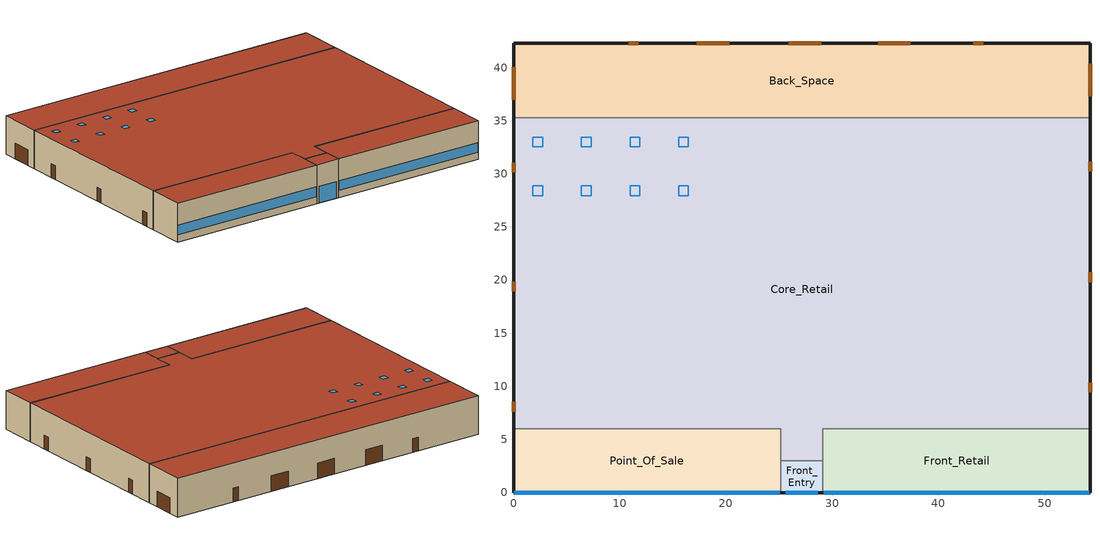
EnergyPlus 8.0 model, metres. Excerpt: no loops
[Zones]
Back_Space
 floor ground (ext_slab_6in_with_carpet): 54.27,35.27 0,35.27 0,42.27 54.27,42.27 z0
 wall outside (nonres_ext_wall): 54.27,35.27 54.27,42.27 0,42.27 0,35.27 z0:6.1
 wall to Core_Retail (int_wall): 0,35.27 54.27,35.27 z0:6.1
 door (Swinging Door_con): 44.21,42.27 43.3,42.27 / 11.75,42.27 10.83,42.27 z0:2.13
 door (Overhead Door_con): 54.27,37.32 54.27,40.36 / 37.36,42.27 34.31,42.27 / 28.98,42.27 25.93,42.27 / 20.31,42.27 17.26,42.27 / 0,40.01 0,36.96 z0:2.44
 roof outside (nonres_roof): 0,35.27 54.27,35.27 54.27,42.27 0,42.27 z6.1
Core_Retail
 floor ground (ext_slab_6in_with_carpet): 25.14,3 25.14,6 0,6 0,35.27 54.27,35.27 54.27,6 29.14,6 29.14,3 z0
 wall outside (nonres_ext_wall): 0,35.27 0,6 / 54.27,6 54.27,35.27 z0:6.1
 wall to Front_Retail (int_wall): 29.14,3 29.14,6 54.27,6 z0:6.1
 wall to Point_Of_Sale (int_wall): 0,6 25.14,6 25.14,3 z0:6.1
 wall to Front_Entry (int_wall): 25.14,3 29.14,3 z0:6.1
 door (Swinging Door_con): 0,8.54 0,7.62 / 0,19.84 0,18.93 / 0,31.06 0,30.15 / 54.27,9.44 54.27,10.35 / 54.27,19.81 54.27,20.72 / 54.27,30.23 54.27,31.15 z0:2.13
 roof outside (nonres_roof): 25.14,6 25.14,3 29.14,3 29.14,6 54.27,6 54.27,35.27 0,35.27 0,6 z6.1
 skylight (Window_U_1.17_SHGC_0.49): 16.46,28.87 15.54,28.87 15.54,27.95 16.46,27.95 z6.1; 2.74,28.87 1.83,28.87 1.83,27.95 2.74,27.95 z6.1; 7.32,28.87 6.4,28.87 6.4,27.95 7.32,27.95 z6.1; 11.89,28.87 10.97,28.87 10.97,27.95 11.89,27.95 z6.1; 11.89,33.44 10.97,33.44 10.97,32.53 11.89,32.53 z6.1; 2.74,33.44 1.83,33.44 1.83,32.53 2.74,32.53 z6.1; 16.46,33.44 15.54,33.44 15.54,32.53 16.46,32.53 z6.1; 7.32,33.44 6.4,33.44 6.4,32.53 7.32,32.53 z6.1
Point_Of_Sale
 floor ground (ext_slab_6in_with_carpet): 0,0 0,6 25.14,6 25.14,0 z0
 wall outside (nonres_ext_wall): 0,6 0,0 25.14,0 z0:6.1
 wall to Front_Entry (int_wall): 25.14,0 25.14,3 z0:6.1
 window (Window_U_0.57_SHGC_0.49): 0.05,0 25.09,0 z1.14:2.66
 roof outside (nonres_roof): 0,6 0,0 25.14,0 25.14,6 z6.1
Front_Retail
 floor ground (ext_slab_6in_with_carpet): 54.27,0 29.14,0 29.14,6 54.27,6 z0
 wall outside (nonres_ext_wall): 29.14,0 54.27,0 54.27,6 z0:6.1
 wall to Front_Entry (int_wall): 29.14,3 29.14,0 z0:6.1
 window (Window_U_0.57_SHGC_0.49): 29.19,0 54.22,0 z1.14:2.66
 roof outside (nonres_roof): 29.14,0 54.27,0 54.27,6 29.14,6 z6.1
Front_Entry
 floor ground (ext_slab_6in_with_carpet): 25.14,0 25.14,3 29.14,3 29.14,0 z0
 wall outside (nonres_ext_wall): 25.14,0 29.14,0 z0:6.1
 window (Window_U_0.57_SHGC_0.49): 25.64,0 28.64,0 z0.05:2.66
 roof outside (nonres_roof): 25.14,3 25.14,0 29.14,0 29.14,3 z6.1
[Building]
Stand-alone Retail: North Axis {deg}=0; Terrain=City; Loads Convergence Tolerance Value=0.04; Temperature Convergence Tolerance Value {deltaC}=0.2; Solar Distribution=FullInteriorAndExterior; Maximum Number of Warmup Days=25; Minimum Number of Warmup Days=6
[Site:Location]
Site:Location=Rochester International Arpt_MN_USA Design_Conditions; Latitude {N+ S-}=43.9; Longitude {W- E+}=-92.5; Time Zone Relative to GMT {GMT+/-}=-6; Elevation {m}=398
[SizingPeriod:DesignDay] Day of Month=21; Dry-Bulb Temperature Range Modifier Type=DefaultMultipliers; Humidity Condition Type=Wetbulb; Barometric Pressure {Pa}=96634; Rain {Yes/No}=No; Snow on ground {Yes/No}=No; Daylight Savings Time Indicator=No
Name | Month | Day Type | Maximum Dry-Bulb Temperature {C} | Daily Dry-Bulb Temperature Range {C} | Wetbulb at Maximum Dry-Bulb {C} | Wind Speed {m/s} design conditions vs. traditional 6.71 m/s (15 mph) | Wind Direction {Degrees; N=0, S=180} | Solar Model Indicator | Clearness {0.0 to 1.1} | Wind Speed {m/s} design conditions vs. traditional 3.35 m/s (7mph) | ASHRAE Clear Sky Optical Depth for Beam Irradiance (taub) | ASHRAE Clear Sky Optical Depth for Diffuse Irradiance (taud)
Rochester International Arpt Ann Htg 99.6% Condns DB | 1 | WinterDesignDay | -26.2 | 0 | -26.2 | 5.7 | 310 | ASHRAEClearSky | 0
Rochester International Arpt Ann Clg .4% Condns DB=>MWB | 7 | SummerDesignDay | 31.2 | 10.6 | 23.1 |  | 200 | ASHRAETau |  | 6.7 | 0.404 | 2.226
[Site:GroundTemperature:BuildingSurface]
20.25, 20.21, 20.32, 20.46, 20.59, 22.89, 23.28, 23.35, 23.34, 20.99, 20.61, 20.38
[Site:WaterMainsTemperature]
Calculation Method=CORRELATION; Annual Average Outdoor Air Temperature {C}=6.375; Maximum Difference In Monthly Average Outdoor Air Temperatures {deltaC}=33.5
[Material:NoMass]
Opaque Door panel_con: MediumRough, 0.352237, 0.9, 0.7, 0.7
Overhead Door_con Panel: MediumRough, 0.352, 0.9, 0.7, 0.7
CP02 CARPET PAD: VeryRough, 0.21648, 0.9, 0.7, 0.8
Nonres_Roof_Insulation: MediumSmooth, 2.59864, 0.9, 0.7, 0.7
Nonres_Exterior_Wall_Insulation: MediumSmooth, 1.37633, 0.9, 0.7, 0.7
[Construction]
Swinging Door_con: Opaque Door panel_con
Overhead Door_con: Overhead Door_con Panel
InteriorFurnishings: Std Wood 6inch
int_wall: G01 13mm gypsum board, G01 13mm gypsum board
ext_slab_6in_with_carpet: 150mm Normalweight concrete floor, CP02 CARPET PAD
nonres_roof: F13 Built-up roofing, Nonres_Roof_Insulation, F08 Metal surface
nonres_ext_wall: 200mm Normalweight concrete wall, Nonres_Exterior_Wall_Insulation, G01 13mm gypsum board
Window_U_0.57_SHGC_0.49: BLUE 6MM, AIR 6MM, CLEAR 6MM
Window_U_1.17_SHGC_0.49: REF D CLEAR 6MM
[Material]
Name | Roughness | Thickness {m} | Conductivity {W/m-K} | Density {kg/m3} | Specific Heat {J/kg-K} | Thermal Absorptance | Solar Absorptance | Visible Absorptance | Absorptance:Thermal | Absorptance:Solar | Absorptance:Visible
Std Wood 6inch | MediumSmooth | 0.15 | 0.12 | 540 | 1210 | 0.9 | 0.7 | 0.7
F08 Metal surface | Smooth | 0.0008 | 45.28 | 7824 | 500
F13 Built-up roofing | Rough | 0.0095 | 0.16 | 1120 | 1460 |  |  |  | 0.9 | 0.77
G01 13mm gypsum board | Smooth | 0.0127 | 0.16 | 800 | 1090 |  |  |  | 0.9 | 0.7 | 0.5
200mm Normalweight concrete wall | MediumRough | 0.2032 | 2.31 | 2322 | 832
150mm Normalweight concrete floor | MediumRough | 0.1524 | 2.31 | 2322 | 832
[WindowMaterial:Glazing] Optical Data Type=SpectralAverage; Thickness {m}=0.006; Infrared Transmittance at Normal Incidence=0; Front Side Infrared Hemispherical Emissivity=0.84; Conductivity {W/m-K}=0.9
Name | Solar Transmittance at Normal Incidence | Front Side Solar Reflectance at Normal Incidence | Back Side Solar Reflectance at Normal Incidence | Visible Transmittance at Normal Incidence | Front Side Visible Reflectance at Normal Incidence | Back Side Visible Reflectance at Normal Incidence | Back Side Infrared Hemispherical Emissivity
CLEAR 6MM | 0.775 | 0.071 | 0.071 | 0.881 | 0.08 | 0.08 | 0.84
REF D CLEAR 6MM | 0.429 | 0.308 | 0.379 | 0.334 | 0.453 | 0.505 | 0.82
BLUE 6MM | 0.48 | 0.05 | 0.05 | 0.57 | 0.06 | 0.06 | 0.84
[WindowMaterial:Gas]
AIR 6MM: Gas Type=Air; Thickness {m}=0.0063
[Zone] Type=1; Multiplier=1; Ceiling Height {m}=-9999; Floor Area {m2}=autocalculate; Part of Total Floor Area=Yes
Name | Volume {m3}
Back_Space | 2317.33
Core_Retail | 9762.95
Point_Of_Sale; Front_Retail | 919.941
Front_Entry | 73.2
[InternalMass] Construction=InteriorFurnishings
Name | Zone | Surface Area {m2}
Back_Space_InternalMass_1 | Back_Space | 759.78
Core_Retail_InternalMass_1 | Core_Retail | 3200.97
Point_Of_Sale_InternalMass_1 | Point_Of_Sale | 301.62
Front_Retail_InternalMass_1 | Front_Retail | 301.62
Front_Entry_InternalMass_1 | Front_Entry | 24
[People] Number of People Schedule=BLDG_OCC_SCH; Number of People Calculation Method=Area/Person; Zone Floor Area per Person {m2/person}=6.193; Fraction Radiant=0.3; Sensible Heat Fraction=AUTOCALCULATE; Activity Level Schedule=ACTIVITY_SCH; Enable ASHRAE 55 Comfort Warnings=No; Mean Radiant Temperature Calculation Type=ZoneAveraged; Work Efficiency Schedule=WORK_EFF_SCH; Clothing Insulation Schedule=CLOTHING_SCH; Air Velocity Schedule=AIR_VELO_SCH; Thermal Comfort Model 1 Type=FANGER
Name | Zone or ZoneList
Back_Space | Back_Space
Core_Retail | Core_Retail
Point_Of_Sale | Point_Of_Sale
Front_Retail | Front_Retail
Front_Entry | Front_Entry
[Lights] Design Level Calculation Method=Watts/Area; Return Air Fraction=0; Fraction Radiant=0.7; Fraction Visible=0.2; Fraction Replaceable=1; Return Air Fraction Calculated from Plenum Temperature=No
Name | Zone or ZoneList | Schedule | Watts per Zone Floor Area {W/m2}2},
Back_Space_Lights | Back_Space | BLDG_LIGHT_BACK_SCH | 9.03092
Core_Retail_Lights | Core_Retail | BLDG_LIGHT_SCH | 18.2986
Point_Of_Sale_Lights | Point_Of_Sale | BLDG_LIGHT_SCH | 18.2986
Front_Retail_Lights | Front_Retail | BLDG_LIGHT_FRONT_SCH | 18.2986
Front_Entry_Lights | Front_Entry | BLDG_LIGHT_ENTRY_SCH | 13.9931
[ElectricEquipment] Schedule=BLDG_EQUIP_SCH; Design Level Calculation Method=EquipmentLevel; Fraction Latent=0; Fraction Radiant=0.5; Fraction Lost=0
Name | Zone or ZoneList | Design Level {W}
Back_Space_MiscPlug_Equip | Back_Space | 3065.71
Core_Retail_MiscPlug_Equip | Core_Retail | 5169.56
Point_Of_Sale_MiscPlug_Equip | Point_Of_Sale | 3245.43
Front_Retail_MiscPlug_Equip | Front_Retail | 487.1163
[ZoneInfiltration:DesignFlowRate] Temperature Term Coefficient=0; Velocity Squared Term Coefficient=0
Name | Zone or ZoneList | Schedule | Design Flow Rate Calculation Method | Flow per Exterior Surface Area {m3/s-m2} | Constant Term Coefficient | Velocity Term Coefficient | Design Flow Rate {m3/s}
Back_Space_Infiltration | Back_Space | INFIL_SCH_PNNL | Flow/ExteriorArea | 0.000535619 | 0 | 0.224
Core_Retail_Infiltration | Core_Retail | INFIL_SCH_PNNL | Flow/ExteriorArea | 0.000186391 | 0 | 0.224
Point_Of_Sale_Infiltration | Point_Of_Sale | INFIL_SCH_PNNL | Flow/ExteriorArea | 0.000570439 | 0 | 0.224
Front_Retail_Infiltration | Front_Retail | INFIL_SCH_PNNL | Flow/ExteriorArea | 0.000570439 | 0 | 0.224
Front_Entry_Infiltration | Front_Entry | INFIL_SCH_PNNL | Flow/ExteriorArea | 0.000686166 | 0 | 0.224
Front_Entry_Door_Infiltration | Front_Entry | INFIL_Door_Opening_SCH | Flow/Zone |  | 1 | 0 | 1.41867
[Exterior:Lights]
Exterior_Lights: Schedule=Exterior_Lgt_ALWAYS_ON; Design Level {W}=7321.522; Control Option=AstronomicalClock
[Sizing:Zone]
Front_Entry: Zone Cooling Design Supply Air Temperature Input Method=SupplyAirTemperature; Zone Cooling Design Supply Air Temperature {C}=12.8; Zone Heating Design Supply Air Temperature Input Method=SupplyAirTemperature; Zone Heating Design Supply Air Temperature {C}=40; Zone Cooling Design Supply Air Humidity Ratio {kg-H2O/kg-air}=0.0085; Zone Heating Design Supply Air Humidity Ratio {kg-H2O/kg-air}=0.008; Design Specification Outdoor Air Object=SZ DSOA Front_Entry; Zone Heating Sizing Factor=0; Zone Cooling Sizing Factor=0; Cooling Design Air Flow Method=DesignDay; Cooling Design Air Flow Rate {m3/s}=0; Cooling Minimum Air Flow {m3/s}=0; Cooling Minimum Air Flow Fraction=0; Heating Design Air Flow Method=DesignDay; Heating Design Air Flow Rate {m3/s}=0
[DesignSpecification:OutdoorAir]
SZ DSOA Front_Entry: Outdoor Air Method=Flow/Area; Outdoor Air Flow per Zone Floor Area {m3/s-m2}=0.00152391
[ZoneControl:Thermostat]
Front_Entry Thermostat: Zone or ZoneList=Front_Entry; Control Type Schedule=Dual Zone Control Type Sched; Control 1=Front_Entry DualSPSched
[ThermostatSetpoint:DualSetpoint]
Front_Entry DualSPSched: Heating Setpoint Temperature Schedule=HTGSETP_SCH_NO_OPTIMUM; Cooling Setpoint Temperature Schedule=FRONT_ENTRY_COOLING
[ZoneHVAC:UnitHeater]
Front_Entry Unit Heater: Availability Schedule=ALWAYS_ON; Supply Air Fan=Front_Entry Unit HeaterFan; Maximum Supply Air Flow Rate {m3/s}=AUTOSIZE; Fan Control Type=OnOff; Heating Coil=Front_Entry Unit Heater Coil; Maximum Hot Water or Steam Flow Rate {m3/s}=AUTOSIZE; Minimum Hot Water or Steam Flow Rate {m3/s}=0; Heating Convergence Tolerance=0.001
[Zone equipment]
Front_Entry: Front_Entry Unit Heater
[Fan:ConstantVolume]
Front_Entry Unit HeaterFan: Availability Schedule=FrontEntry_FanSched; Fan Efficiency=0.5915; Pressure Rise {Pa}=1110.54; Maximum Flow Rate {m3/s}=AUTOSIZE; Motor Efficiency=0.91; Motor In Airstream Fraction=1
[Coil:Heating:Gas]
Front_Entry Unit Heater coil: Availability Schedule=FrontEntry_CoilSched; Gas Burner Efficiency=0.7925; Nominal Capacity {W}=autosize; Parasitic Electric Load {W}=0; Parasitic Gas Load {W}=0
[AvailabilityManager:NightCycle] Applicability Schedule=Always_On; Fan Schedule=HVACOperationSchd; Control Type=CycleOnAny; Thermostat Tolerance {deltaC}=1; Cycling Run Time {s}=1800
PSZ-AC:1 Availability Manager; PSZ-AC:2 Availability Manager; PSZ-AC:3 Availability Manager; PSZ-AC:4 Availability Manager
[EnergyManagementSystem:Sensor]
Name | Output:Variable or Output:Meter | Output:Variable or Output:Meter Index Key | Output:Variable or Output:Meter Index Key Name,
OAT_F | Site Outdoor Air Drybulb Temperature
OAwb_F | Site Outdoor Air Wetbulb Temperature | *
PSZ1_OASch | Schedule Value | MinOA_Sched
PSZ1_DAT_Rqd | System Node Setpoint Temperature | PSZ-AC:1 Supply Equipment Outlet Node
PSZ2_OASch; PSZ3_OASch; PSZ4_OASch | Schedule Value |  | MinOA_Sched
PSZ2_DAT_Rqd | System Node Setpoint Temperature | PSZ-AC:2 Supply Equipment Outlet Node
PSZ3_DAT_Rqd | System Node Setpoint Temperature | PSZ-AC:3 Supply Equipment Outlet Node
PSZ4_DAT_Rqd | System Node Setpoint Temperature | PSZ-AC:4 Supply Equipment Outlet Node
CLGSETP_SCH_YES_OPTIMUM_ORIGINAL_SENSOR | Schedule Value | CLGSETP_SCH_Yes_Optimum_Original
HTGSETP_SCH_YES_OPTIMUM_ORIGINAL_SENSOR | Schedule Value | HTGSETP_SCH_Yes_Optimum_Original
[EnergyManagementSystem:Actuator] Actuated Component Control Type=Schedule Value
Name | Actuated Component Unique | Actuated Component Type
PSZ1_Timestep_Econ_Eff | PSZ1_Timestep_Econ_Eff_SCH | Schedule:Constant
PSZ2_Timestep_Econ_Eff | PSZ2_Timestep_Econ_Eff_SCH | Schedule:Constant
PSZ3_Timestep_Econ_Eff | PSZ3_Timestep_Econ_Eff_SCH | Schedule:Constant
PSZ4_Timestep_Econ_Eff | PSZ4_Timestep_Econ_Eff_SCH | Schedule:Constant
CLGSETP_SCH_PSZ_AC_2_Actuator | CLGSETP_SCH_PSZ_AC_2 | Schedule:Compact
HTGSETP_SCH_PSZ_AC_2_Actuator | HTGSETP_SCH_PSZ_AC_2 | Schedule:Compact
[EnergyManagementSystem:GlobalVariable]
PSZ1_FanPwrExponent; PSZ1_Stage1Speed; PSZ1_Stage2Speed; PSZ1_HeatSpeed; PSZ1_VenSpeed; PSZ1_Number_of_Stages
PSZ2_FanPwrExponent; PSZ2_Stage1Speed; PSZ2_Stage2Speed; PSZ2_HeatSpeed; PSZ2_VenSpeed; PSZ2_Number_of_Stages
PSZ3_FanPwrExponent; PSZ3_Stage1Speed; PSZ3_Stage2Speed; PSZ3_HeatSpeed; PSZ3_VenSpeed; PSZ3_Number_of_Stages
PSZ4_FanPwrExponent; PSZ4_Stage1Speed; PSZ4_Stage2Speed; PSZ4_HeatSpeed; PSZ4_VenSpeed; PSZ4_Number_of_Stages
[EnergyManagementSystem:Program]
PSZ1_Economizer_CTRL_Prog: SET PSZ1_Timestep_Econ_Eff = 0.7; SET PSZ1_MaxE = 0.7; SET PSZ1_DAT_Rqd = (PSZ1_DAT_Rqd*1.8) +32; SET OAT_F = (OAT_F*1.8) +32; SET OAwb_F = (OAwb_F*1.8) +32; IF PSZ1_OAFlowMass > (PSZ1_OADesignMass * PSZ1_OASch); SET PSZ1_Econo_Active = 1; ELSE; SET PSZ1_Econo_Active = 0; ENDIF; SET PSZ1_dT_Needed = 75 - PSZ1_DAT_Rqd; SET PSZ1_Cool_Des_dT = ((98*0.15) + (75*(1-0.15))) - 55; SET PSZ1_Cool_Load = PSZ1_dT_Needed/ PSZ1_Cool_Des_dT; IF PSZ1_Cool_Load > 1; SET PSZ1_Cool_Load = 1; ELSEIF PSZ1_Cool_Load < 0; SET PSZ1_Cool_Load = 0; ENDIF; IF PSZ1_Econo_Active == 1; SET PSZ1_Stage = PSZ1_Number_of_Stages; IF PSZ1_Stage == 2; IF PSZ1_Cool_Load < 0.6; SET PSZ1_Timestep_Econ_Eff = PSZ1_MaxE; ELSE; SET PSZ1_ECO_Eff = 0-2.18919863612305; SET PSZ1_ECO_Eff = PSZ1_ECO_Eff + (0-0.674461284910428 * PSZ1_Cool_Load); SET PSZ1_ECO_Eff = PSZ1_ECO_Eff + (0.000459106275872404 * (OAT_F^2)); SET PSZ1_ECO_Eff = PSZ1_ECO_Eff + (0-0.00000484778537945252 * (OAT_F^3)); SET PSZ1_ECO_Eff = PSZ1_ECO_Eff + (0.182915713033586 * OAwb_F); SET PSZ1_ECO_Eff = PSZ1_ECO_Eff + (0-0.00382838660261133 * (OAwb_F^2)); SET PSZ1_ECO_Eff = PSZ1_ECO_Eff + (0.0000255567460240583 * (OAwb_F^3)); SET PSZ1_Timestep_Econ_Eff = PSZ1_ECO_Eff; ENDIF; ELSE; SET PSZ1_ECO_Eff = 2.36337942464462; SET PSZ1_ECO_Eff = PSZ1_ECO_Eff + (0-0.409939515512619 * PSZ1_Cool_Load); SET PSZ1_ECO_Eff = PSZ1_ECO_Eff + (0-0.0565205596792225 * OAwb_F); SET PSZ1_ECO_Eff = PSZ1_ECO_Eff + (0-0.0000632612294169389 * (OAT_F^2)); SET PSZ1_Timestep_Econ_Eff = PSZ1_ECO_Eff + (0.000571724868775081 * (OAwb_F^2)); ENDIF; IF PSZ1_Timestep_Econ_Eff > PSZ1_MaxE; SET PSZ1_Timestep_Econ_Eff = PSZ1_MaxE; ELSEIF PSZ1_Timestep_Econ_Eff < (PSZ1_OADesignMass * PSZ1_OASch); SET PSZ1_Timestep_Econ_Eff = (PSZ1_OADesignMass * PSZ1_OASch); ENDIF; ENDIF
PSZ1_Set_Fan_Par: IF PSZ1_Number_of_Stages == 1; Return; ENDIF; SET PSZ1_FanPwrExponent = 2.2; SET PSZ1_OAFrac = PSZ1_OAFlowMass/PSZ1_DesignFlowMass; IF  PSZ1_OAFrac < 0.66; SET PSZ1_VenSpeed = 0.66; SET PSZ1_Stage1Speed = 0.66; ELSE; SET PSZ1_VenSpeed = PSZ1_OAFrac; SET PSZ1_Stage1Speed = PSZ1_OAFrac; ENDIF; SET PSZ1_Stage2Speed = 1.0; SET PSZ1_HeatSpeed = 1.0
PSZ1_Fan_Control: IF PSZ1_Number_of_Stages == 1; Return; ENDIF; IF PSZ1_HeatingRTF > 0; SET PSZ1_Heating = PSZ1_HeatingRTF; SET PSZ1_Ven = 1 - PSZ1_HeatingRTF; SET PSZ1_Eco = 0; SET PSZ1_Stage1 = 0; SET PSZ1_Stage2 = 0; ELSE; SET PSZ1_Heating = 0; SET PSZ1_EcoSpeed = PSZ1_VenSpeed; IF PSZ1_SpeedRatio == 0; IF PSZ1_RTF > 0; SET PSZ1_Stage1 = PSZ1_RTF; SET PSZ1_Stage2 = 0; SET PSZ1_Ven = 1-PSZ1_RTF; SET PSZ1_Eco = 0; IF PSZ1_OAFlowMass > (PSZ1_OADesignMass * PSZ1_OASch); SET PSZ1_Stage1Speed = 1.0; ENDIF; ELSE; SET PSZ1_Stage1 = 0; SET PSZ1_Stage2 = 0; IF PSZ1_OAFlowMass > (PSZ1_OADesignMass * PSZ1_OASch); SET PSZ1_Eco = 1.0; SET PSZ1_Ven = 0; SET PSZ1_Exp_DAT = PSZ1_DAT_Rqd - (1-PSZ1_VenSpeed) * Back_Space_Temp; SET PSZ1_Exp_DAT = PSZ1_Exp_DAT/PSZ1_VenSpeed; IF OAT_F > PSZ1_Exp_DAT; SET PSZ1_EcoSpeed = PSZ1_Stage2Speed; ENDIF; ELSE; SET PSZ1_Eco = 0; SET PSZ1_Ven = 1.0; ENDIF; ENDIF; ELSE; SET PSZ1_Stage1 = 1- PSZ1_SpeedRatio; SET PSZ1_Stage2 = PSZ1_SpeedRatio; SET PSZ1_Ven = 0; SET PSZ1_Eco = 0; IF PSZ1_OAFlowMass > (PSZ1_OADesignMass * PSZ1_OASch); SET PSZ1_Stage1Speed = 1.0; ENDIF; ENDIF; ENDIF; SET PSZ1_FPR = PSZ1_Ven * (PSZ1_VenSpeed ^ PSZ1_FanPwrExponent); SET PSZ1_FPR = PSZ1_FPR + PSZ1_Eco * (PSZ1_EcoSpeed ^ PSZ1_FanPwrExponent); SET PSZ1_FPR_1 = PSZ1_Stage1 * (PSZ1_Stage1Speed ^ PSZ1_FanPwrExponent); SET PSZ1_FPR = PSZ1_FPR + PSZ1_FPR_1; SET PSZ1_FPR_2 = PSZ1_Stage2 * (PSZ1_Stage2Speed ^ PSZ1_FanPwrExponent); SET PSZ1_FPR = PSZ1_FPR + PSZ1_FPR_2; SET PSZ1_FPR_3 = PSZ1_Heating * (PSZ1_HeatSpeed ^ PSZ1_FanPwrExponent); SET PSZ1_FanPwrRatio = PSZ1_FPR +  PSZ1_FPR_3; SET PSZ1_Fan_Pressure = PSZ1_Fan_DesignPressure * PSZ1_FanPwrRatio
PSZ1_Set_Number_of_Stages: SET PSZ1_Number_of_Stages =  1
PSZ2_Economizer_CTRL_Prog: SET PSZ2_Timestep_Econ_Eff = 0.7; SET PSZ2_MaxE = 0.7; SET PSZ2_DAT_Rqd = (PSZ2_DAT_Rqd*1.8) +32; SET OAT_F = (OAT_F*1.8) +32; SET OAwb_F = (OAwb_F*1.8) +32; IF PSZ2_OAFlowMass > (PSZ2_OADesignMass * PSZ2_OASch); SET PSZ2_Econo_Active = 1; ELSE; SET PSZ2_Econo_Active = 0; ENDIF; SET PSZ2_dT_Needed = 75 - PSZ2_DAT_Rqd; SET PSZ2_Cool_Des_dT = ((98*0.15) + (75*(1-0.15))) - 55; SET PSZ2_Cool_Load = PSZ2_dT_Needed/ PSZ2_Cool_Des_dT; IF PSZ2_Cool_Load > 1; SET PSZ2_Cool_Load = 1; ELSEIF PSZ2_Cool_Load < 0; SET PSZ2_Cool_Load = 0; ENDIF; IF PSZ2_Econo_Active == 1; SET PSZ2_Stage = PSZ2_Number_of_Stages; IF PSZ2_Stage == 2; IF PSZ2_Cool_Load < 0.6; SET PSZ2_Timestep_Econ_Eff = PSZ2_MaxE; ELSE; SET PSZ2_ECO_Eff = 0-2.18919863612305; SET PSZ2_ECO_Eff = PSZ2_ECO_Eff + (0-0.674461284910428 * PSZ2_Cool_Load); SET PSZ2_ECO_Eff = PSZ2_ECO_Eff + (0.000459106275872404 * (OAT_F^2)); SET PSZ2_ECO_Eff = PSZ2_ECO_Eff + (0-0.00000484778537945252 * (OAT_F^3)); SET PSZ2_ECO_Eff = PSZ2_ECO_Eff + (0.182915713033586 * OAwb_F); SET PSZ2_ECO_Eff = PSZ2_ECO_Eff + (0-0.00382838660261133 * (OAwb_F^2)); SET PSZ2_ECO_Eff = PSZ2_ECO_Eff + (0.0000255567460240583 * (OAwb_F^3)); SET PSZ2_Timestep_Econ_Eff = PSZ2_ECO_Eff; ENDIF; ELSE; SET PSZ2_ECO_Eff = 2.36337942464462; SET PSZ2_ECO_Eff = PSZ2_ECO_Eff + (0-0.409939515512619 * PSZ2_Cool_Load); SET PSZ2_ECO_Eff = PSZ2_ECO_Eff + (0-0.0565205596792225 * OAwb_F); SET PSZ2_ECO_Eff = PSZ2_ECO_Eff + (0-0.0000632612294169389 * (OAT_F^2)); SET PSZ2_Timestep_Econ_Eff = PSZ2_ECO_Eff + (0.000571724868775081 * (OAwb_F^2)); ENDIF; IF PSZ2_Timestep_Econ_Eff > PSZ2_MaxE; SET PSZ2_Timestep_Econ_Eff = PSZ2_MaxE; ELSEIF PSZ2_Timestep_Econ_Eff < (PSZ2_OADesignMass * PSZ2_OASch); SET PSZ2_Timestep_Econ_Eff = (PSZ2_OADesignMass * PSZ2_OASch); ENDIF; ENDIF
PSZ2_Set_Fan_Par: IF PSZ2_Number_of_Stages == 1; Return; ENDIF; SET PSZ2_FanPwrExponent = 2.2; SET PSZ2_OAFrac = PSZ2_OAFlowMass/PSZ2_DesignFlowMass; IF  PSZ2_OAFrac < 0.66; SET PSZ2_VenSpeed = 0.66; SET PSZ2_Stage1Speed = 0.66; ELSE; SET PSZ2_VenSpeed = PSZ2_OAFrac; SET PSZ2_Stage1Speed = PSZ2_OAFrac; ENDIF; SET PSZ2_Stage2Speed = 1.0; SET PSZ2_HeatSpeed = 1.0
PSZ2_Fan_Control: IF PSZ2_Number_of_Stages == 1; Return; ENDIF; IF PSZ2_HeatingRTF > 0; SET PSZ2_Heating = PSZ2_HeatingRTF; SET PSZ2_Ven = 1 - PSZ2_HeatingRTF; SET PSZ2_Eco = 0; SET PSZ2_Stage1 = 0; SET PSZ2_Stage2 = 0; ELSE; SET PSZ2_Heating = 0; SET PSZ2_EcoSpeed = PSZ2_VenSpeed; IF PSZ2_SpeedRatio == 0; IF PSZ2_RTF > 0; SET PSZ2_Stage1 = PSZ2_RTF; SET PSZ2_Stage2 = 0; SET PSZ2_Ven = 1-PSZ2_RTF; SET PSZ2_Eco = 0; IF PSZ2_OAFlowMass > (PSZ2_OADesignMass * PSZ2_OASch); SET PSZ2_Stage1Speed = 1.0; ENDIF; ELSE; SET PSZ2_Stage1 = 0; SET PSZ2_Stage2 = 0; IF PSZ2_OAFlowMass > (PSZ2_OADesignMass * PSZ2_OASch); SET PSZ2_Eco = 1.0; SET PSZ2_Ven = 0; SET PSZ2_Exp_DAT = PSZ2_DAT_Rqd - (1-PSZ2_VenSpeed) * Core_Retail_Temp; SET PSZ2_Exp_DAT = PSZ2_Exp_DAT/PSZ2_VenSpeed; IF OAT_F > PSZ2_Exp_DAT; SET PSZ2_EcoSpeed = PSZ2_Stage2Speed; ENDIF; ELSE; SET PSZ2_Eco = 0; SET PSZ2_Ven = 1.0; ENDIF; ENDIF; ELSE; SET PSZ2_Stage1 = 1- PSZ2_SpeedRatio; SET PSZ2_Stage2 = PSZ2_SpeedRatio; SET PSZ2_Ven = 0; SET PSZ2_Eco = 0; IF PSZ2_OAFlowMass > (PSZ2_OADesignMass * PSZ2_OASch); SET PSZ2_Stage1Speed = 1.0; ENDIF; ENDIF; ENDIF; SET PSZ2_FPR = PSZ2_Ven * (PSZ2_VenSpeed ^ PSZ2_FanPwrExponent); SET PSZ2_FPR = PSZ2_FPR + PSZ2_Eco * (PSZ2_EcoSpeed ^ PSZ2_FanPwrExponent); SET PSZ2_FPR_1 = PSZ2_Stage1 * (PSZ2_Stage1Speed ^ PSZ2_FanPwrExponent); SET PSZ2_FPR = PSZ2_FPR + PSZ2_FPR_1; SET PSZ2_FPR_2 = PSZ2_Stage2 * (PSZ2_Stage2Speed ^ PSZ2_FanPwrExponent); SET PSZ2_FPR = PSZ2_FPR + PSZ2_FPR_2; SET PSZ2_FPR_3 = PSZ2_Heating * (PSZ2_HeatSpeed ^ PSZ2_FanPwrExponent); SET PSZ2_FanPwrRatio = PSZ2_FPR +  PSZ2_FPR_3; SET PSZ2_Fan_Pressure = PSZ2_Fan_DesignPressure * PSZ2_FanPwrRatio
PSZ2_Set_Number_of_Stages: SET PSZ2_Number_of_Stages =  1
PSZ3_Economizer_CTRL_Prog: SET PSZ3_Timestep_Econ_Eff = 0.7; SET PSZ3_MaxE = 0.7; SET PSZ3_DAT_Rqd = (PSZ3_DAT_Rqd*1.8) +32; SET OAT_F = (OAT_F*1.8) +32; SET OAwb_F = (OAwb_F*1.8) +32; IF PSZ3_OAFlowMass > (PSZ3_OADesignMass * PSZ3_OASch); SET PSZ3_Econo_Active = 1; ELSE; SET PSZ3_Econo_Active = 0; ENDIF; SET PSZ3_dT_Needed = 75 - PSZ3_DAT_Rqd; SET PSZ3_Cool_Des_dT = ((98*0.15) + (75*(1-0.15))) - 55; SET PSZ3_Cool_Load = PSZ3_dT_Needed/ PSZ3_Cool_Des_dT; IF PSZ3_Cool_Load > 1; SET PSZ3_Cool_Load = 1; ELSEIF PSZ3_Cool_Load < 0; SET PSZ3_Cool_Load = 0; ENDIF; IF PSZ3_Econo_Active == 1; SET PSZ3_Stage = PSZ3_Number_of_Stages; IF PSZ3_Stage == 2; IF PSZ3_Cool_Load < 0.6; SET PSZ3_Timestep_Econ_Eff = PSZ3_MaxE; ELSE; SET PSZ3_ECO_Eff = 0-2.18919863612305; SET PSZ3_ECO_Eff = PSZ3_ECO_Eff + (0-0.674461284910428 * PSZ3_Cool_Load); SET PSZ3_ECO_Eff = PSZ3_ECO_Eff + (0.000459106275872404 * (OAT_F^2)); SET PSZ3_ECO_Eff = PSZ3_ECO_Eff + (0-0.00000484778537945252 * (OAT_F^3)); SET PSZ3_ECO_Eff = PSZ3_ECO_Eff + (0.182915713033586 * OAwb_F); SET PSZ3_ECO_Eff = PSZ3_ECO_Eff + (0-0.00382838660261133 * (OAwb_F^2)); SET PSZ3_ECO_Eff = PSZ3_ECO_Eff + (0.0000255567460240583 * (OAwb_F^3)); SET PSZ3_Timestep_Econ_Eff = PSZ3_ECO_Eff; ENDIF; ELSE; SET PSZ3_ECO_Eff = 2.36337942464462; SET PSZ3_ECO_Eff = PSZ3_ECO_Eff + (0-0.409939515512619 * PSZ3_Cool_Load); SET PSZ3_ECO_Eff = PSZ3_ECO_Eff + (0-0.0565205596792225 * OAwb_F); SET PSZ3_ECO_Eff = PSZ3_ECO_Eff + (0-0.0000632612294169389 * (OAT_F^2)); SET PSZ3_Timestep_Econ_Eff = PSZ3_ECO_Eff + (0.000571724868775081 * (OAwb_F^2)); ENDIF; IF PSZ3_Timestep_Econ_Eff > PSZ3_MaxE; SET PSZ3_Timestep_Econ_Eff = PSZ3_MaxE; ELSEIF PSZ3_Timestep_Econ_Eff < (PSZ3_OADesignMass * PSZ3_OASch); SET PSZ3_Timestep_Econ_Eff = (PSZ3_OADesignMass * PSZ3_OASch); ENDIF; ENDIF
PSZ3_Set_Fan_Par: IF PSZ3_Number_of_Stages == 1; Return; ENDIF; SET PSZ3_FanPwrExponent = 2.2; SET PSZ3_OAFrac = PSZ3_OAFlowMass/PSZ3_DesignFlowMass; IF  PSZ3_OAFrac < 0.66; SET PSZ3_VenSpeed = 0.66; SET PSZ3_Stage1Speed = 0.66; ELSE; SET PSZ3_VenSpeed = PSZ3_OAFrac; SET PSZ3_Stage1Speed = PSZ3_OAFrac; ENDIF; SET PSZ3_Stage2Speed = 1.0; SET PSZ3_HeatSpeed = 1.0
PSZ3_Fan_Control: IF PSZ3_Number_of_Stages == 1; Return; ENDIF; IF PSZ3_HeatingRTF > 0; SET PSZ3_Heating = PSZ3_HeatingRTF; SET PSZ3_Ven = 1 - PSZ3_HeatingRTF; SET PSZ3_Eco = 0; SET PSZ3_Stage1 = 0; SET PSZ3_Stage2 = 0; ELSE; SET PSZ3_Heating = 0; SET PSZ3_EcoSpeed = PSZ3_VenSpeed; IF PSZ3_SpeedRatio == 0; IF PSZ3_RTF > 0; SET PSZ3_Stage1 = PSZ3_RTF; SET PSZ3_Stage2 = 0; SET PSZ3_Ven = 1-PSZ3_RTF; SET PSZ3_Eco = 0; IF PSZ3_OAFlowMass > (PSZ3_OADesignMass * PSZ3_OASch); SET PSZ3_Stage1Speed = 1.0; ENDIF; ELSE; SET PSZ3_Stage1 = 0; SET PSZ3_Stage2 = 0; IF PSZ3_OAFlowMass > (PSZ3_OADesignMass * PSZ3_OASch); SET PSZ3_Eco = 1.0; SET PSZ3_Ven = 0; SET PSZ3_Exp_DAT = PSZ3_DAT_Rqd - (1-PSZ3_VenSpeed) * Point_Of_Sale_Temp; SET PSZ3_Exp_DAT = PSZ3_Exp_DAT/PSZ3_VenSpeed; IF OAT_F > PSZ3_Exp_DAT; SET PSZ3_EcoSpeed = PSZ3_Stage2Speed; ENDIF; ELSE; SET PSZ3_Eco = 0; SET PSZ3_Ven = 1.0; ENDIF; ENDIF; ELSE; SET PSZ3_Stage1 = 1- PSZ3_SpeedRatio; SET PSZ3_Stage2 = PSZ3_SpeedRatio; SET PSZ3_Ven = 0; SET PSZ3_Eco = 0; IF PSZ3_OAFlowMass > (PSZ3_OADesignMass * PSZ3_OASch); SET PSZ3_Stage1Speed = 1.0; ENDIF; ENDIF; ENDIF; SET PSZ3_FPR = PSZ3_Ven * (PSZ3_VenSpeed ^ PSZ3_FanPwrExponent); SET PSZ3_FPR = PSZ3_FPR + PSZ3_Eco * (PSZ3_EcoSpeed ^ PSZ3_FanPwrExponent); SET PSZ3_FPR_1 = PSZ3_Stage1 * (PSZ3_Stage1Speed ^ PSZ3_FanPwrExponent); SET PSZ3_FPR = PSZ3_FPR + PSZ3_FPR_1; SET PSZ3_FPR_2 = PSZ3_Stage2 * (PSZ3_Stage2Speed ^ PSZ3_FanPwrExponent); SET PSZ3_FPR = PSZ3_FPR + PSZ3_FPR_2; SET PSZ3_FPR_3 = PSZ3_Heating * (PSZ3_HeatSpeed ^ PSZ3_FanPwrExponent); SET PSZ3_FanPwrRatio = PSZ3_FPR +  PSZ3_FPR_3; SET PSZ3_Fan_Pressure = PSZ3_Fan_DesignPressure * PSZ3_FanPwrRatio
PSZ3_Set_Number_of_Stages: SET PSZ3_Number_of_Stages =  1
PSZ4_Economizer_CTRL_Prog: SET PSZ4_Timestep_Econ_Eff = 0.7; SET PSZ4_MaxE = 0.7; SET PSZ4_DAT_Rqd = (PSZ4_DAT_Rqd*1.8) +32; SET OAT_F = (OAT_F*1.8) +32; SET OAwb_F = (OAwb_F*1.8) +32; IF PSZ4_OAFlowMass > (PSZ4_OADesignMass * PSZ4_OASch); SET PSZ4_Econo_Active = 1; ELSE; SET PSZ4_Econo_Active = 0; ENDIF; SET PSZ4_dT_Needed = 75 - PSZ4_DAT_Rqd; SET PSZ4_Cool_Des_dT = ((98*0.15) + (75*(1-0.15))) - 55; SET PSZ4_Cool_Load = PSZ4_dT_Needed/ PSZ4_Cool_Des_dT; IF PSZ4_Cool_Load > 1; SET PSZ4_Cool_Load = 1; ELSEIF PSZ4_Cool_Load < 0; SET PSZ4_Cool_Load = 0; ENDIF; IF PSZ4_Econo_Active == 1; SET PSZ4_Stage = PSZ4_Number_of_Stages; IF PSZ4_Stage == 2; IF PSZ4_Cool_Load < 0.6; SET PSZ4_Timestep_Econ_Eff = PSZ4_MaxE; ELSE; SET PSZ4_ECO_Eff = 0-2.18919863612305; SET PSZ4_ECO_Eff = PSZ4_ECO_Eff + (0-0.674461284910428 * PSZ4_Cool_Load); SET PSZ4_ECO_Eff = PSZ4_ECO_Eff + (0.000459106275872404 * (OAT_F^2)); SET PSZ4_ECO_Eff = PSZ4_ECO_Eff + (0-0.00000484778537945252 * (OAT_F^3)); SET PSZ4_ECO_Eff = PSZ4_ECO_Eff + (0.182915713033586 * OAwb_F); SET PSZ4_ECO_Eff = PSZ4_ECO_Eff + (0-0.00382838660261133 * (OAwb_F^2)); SET PSZ4_ECO_Eff = PSZ4_ECO_Eff + (0.0000255567460240583 * (OAwb_F^3)); SET PSZ4_Timestep_Econ_Eff = PSZ4_ECO_Eff; ENDIF; ELSE; SET PSZ4_ECO_Eff = 2.36337942464462; SET PSZ4_ECO_Eff = PSZ4_ECO_Eff + (0-0.409939515512619 * PSZ4_Cool_Load); SET PSZ4_ECO_Eff = PSZ4_ECO_Eff + (0-0.0565205596792225 * OAwb_F); SET PSZ4_ECO_Eff = PSZ4_ECO_Eff + (0-0.0000632612294169389 * (OAT_F^2)); SET PSZ4_Timestep_Econ_Eff = PSZ4_ECO_Eff + (0.000571724868775081 * (OAwb_F^2)); ENDIF; IF PSZ4_Timestep_Econ_Eff > PSZ4_MaxE; SET PSZ4_Timestep_Econ_Eff = PSZ4_MaxE; ELSEIF PSZ4_Timestep_Econ_Eff < (PSZ4_OADesignMass * PSZ4_OASch); SET PSZ4_Timestep_Econ_Eff = (PSZ4_OADesignMass * PSZ4_OASch); ENDIF; ENDIF
PSZ4_Set_Fan_Par: IF PSZ4_Number_of_Stages == 1; Return; ENDIF; SET PSZ4_FanPwrExponent = 2.2; SET PSZ4_OAFrac = PSZ4_OAFlowMass/PSZ4_DesignFlowMass; IF  PSZ4_OAFrac < 0.66; SET PSZ4_VenSpeed = 0.66; SET PSZ4_Stage1Speed = 0.66; ELSE; SET PSZ4_VenSpeed = PSZ4_OAFrac; SET PSZ4_Stage1Speed = PSZ4_OAFrac; ENDIF; SET PSZ4_Stage2Speed = 1.0; SET PSZ4_HeatSpeed = 1.0
PSZ4_Fan_Control: IF PSZ4_Number_of_Stages == 1; Return; ENDIF; IF PSZ4_HeatingRTF > 0; SET PSZ4_Heating = PSZ4_HeatingRTF; SET PSZ4_Ven = 1 - PSZ4_HeatingRTF; SET PSZ4_Eco = 0; SET PSZ4_Stage1 = 0; SET PSZ4_Stage2 = 0; ELSE; SET PSZ4_Heating = 0; SET PSZ4_EcoSpeed = PSZ4_VenSpeed; IF PSZ4_SpeedRatio == 0; IF PSZ4_RTF > 0; SET PSZ4_Stage1 = PSZ4_RTF; SET PSZ4_Stage2 = 0; SET PSZ4_Ven = 1-PSZ4_RTF; SET PSZ4_Eco = 0; IF PSZ4_OAFlowMass > (PSZ4_OADesignMass * PSZ4_OASch); SET PSZ4_Stage1Speed = 1.0; ENDIF; ELSE; SET PSZ4_Stage1 = 0; SET PSZ4_Stage2 = 0; IF PSZ4_OAFlowMass > (PSZ4_OADesignMass * PSZ4_OASch); SET PSZ4_Eco = 1.0; SET PSZ4_Ven = 0; SET PSZ4_Exp_DAT = PSZ4_DAT_Rqd - (1-PSZ4_VenSpeed) * Front_Retail_Temp; SET PSZ4_Exp_DAT = PSZ4_Exp_DAT/PSZ4_VenSpeed; IF OAT_F > PSZ4_Exp_DAT; SET PSZ4_EcoSpeed = PSZ4_Stage2Speed; ENDIF; ELSE; SET PSZ4_Eco = 0; SET PSZ4_Ven = 1.0; ENDIF; ENDIF; ELSE; SET PSZ4_Stage1 = 1- PSZ4_SpeedRatio; SET PSZ4_Stage2 = PSZ4_SpeedRatio; SET PSZ4_Ven = 0; SET PSZ4_Eco = 0; IF PSZ4_OAFlowMass > (PSZ4_OADesignMass * PSZ4_OASch); SET PSZ4_Stage1Speed = 1.0; ENDIF; ENDIF; ENDIF; SET PSZ4_FPR = PSZ4_Ven * (PSZ4_VenSpeed ^ PSZ4_FanPwrExponent); SET PSZ4_FPR = PSZ4_FPR + PSZ4_Eco * (PSZ4_EcoSpeed ^ PSZ4_FanPwrExponent); SET PSZ4_FPR_1 = PSZ4_Stage1 * (PSZ4_Stage1Speed ^ PSZ4_FanPwrExponent); SET PSZ4_FPR = PSZ4_FPR + PSZ4_FPR_1; SET PSZ4_FPR_2 = PSZ4_Stage2 * (PSZ4_Stage2Speed ^ PSZ4_FanPwrExponent); SET PSZ4_FPR = PSZ4_FPR + PSZ4_FPR_2; SET PSZ4_FPR_3 = PSZ4_Heating * (PSZ4_HeatSpeed ^ PSZ4_FanPwrExponent); SET PSZ4_FanPwrRatio = PSZ4_FPR +  PSZ4_FPR_3; SET PSZ4_Fan_Pressure = PSZ4_Fan_DesignPressure * PSZ4_FanPwrRatio
PSZ4_Set_Number_of_Stages: SET PSZ4_Number_of_Stages =  1
PSZ_AC_2_OPTIMUM_START_DETERMINATION_EMS_Program: SET PSZ_AC_2_fan_size_volume = PSZ_AC_2_fan_size_mass / 1.225; IF PSZ_AC_2_fan_size_volume > 4.719474; SET CLGSETP_SCH_PSZ_AC_2_Actuator = CLGSETP_SCH_YES_OPTIMUM_ORIGINAL_SENSOR; SET HTGSETP_SCH_PSZ_AC_2_Actuator = HTGSETP_SCH_YES_OPTIMUM_ORIGINAL_SENSOR; ELSE; SET CLGSETP_SCH_PSZ_AC_2_Actuator = NULL; SET HTGSETP_SCH_PSZ_AC_2_Actuator = NULL; ENDIF
[EnergyManagementSystem:ProgramCallingManager]
PSZ1_Set_Number_of_Stages_CallingManager: BeginNewEnvironment; PSZ1_Set_Number_of_Stages
PSZ1_ECO_Manager: InsideHVACSystemIterationLoop; PSZ1_Economizer_CTRL_Prog
PSZ1_Fan_Parameter_manager: BeginNewEnvironment; PSZ1_Set_Fan_Par
PSZ1_Fan_Main_Manager: BeginTimestepBeforePredictor; PSZ1_Fan_Control
PSZ2_Set_Number_of_Stages_CallingManager: BeginNewEnvironment; PSZ2_Set_Number_of_Stages
PSZ2_ECO_Manager: InsideHVACSystemIterationLoop; PSZ2_Economizer_CTRL_Prog
PSZ2_Fan_Parameter_manager: BeginNewEnvironment; PSZ2_Set_Fan_Par
PSZ2_Fan_Main_Manager: BeginTimestepBeforePredictor; PSZ2_Fan_Control
PSZ3_Set_Number_of_Stages_CallingManager: BeginNewEnvironment; PSZ3_Set_Number_of_Stages
PSZ3_ECO_Manager: InsideHVACSystemIterationLoop; PSZ3_Economizer_CTRL_Prog
PSZ3_Fan_Parameter_manager: BeginNewEnvironment; PSZ3_Set_Fan_Par
PSZ3_Fan_Main_Manager: BeginTimestepBeforePredictor; PSZ3_Fan_Control
PSZ4_Set_Number_of_Stages_CallingManager: BeginNewEnvironment; PSZ4_Set_Number_of_Stages
PSZ4_ECO_Manager: InsideHVACSystemIterationLoop; PSZ4_Economizer_CTRL_Prog
PSZ4_Fan_Parameter_manager: BeginNewEnvironment; PSZ4_Set_Fan_Par
PSZ4_Fan_Main_Manager: BeginTimestepBeforePredictor; PSZ4_Fan_Control
PSZ_AC_2_OPTIMUM_START_DETERMINATION_EMS_Program Manager: BeginTimestepBeforePredictor; PSZ_AC_2_OPTIMUM_START_DETERMINATION_EMS_Program
[Schedule:Compact]
FrontEntry_CoilSched; FrontEntry_FanSched; ALWAYS_ON; Exterior_Lgt_ALWAYS_ON; MinOA_Sched: Through: 12/31, For: AllDays, Until: 24:00, 1
BLDG_LIGHT_BACK_SCH; BLDG_LIGHT_ENTRY_SCH; BLDG_LIGHT_FRONT_SCH; BLDG_LIGHT_SCH: Through: 12/31, For: Weekdays, Until: 7:00, 0.05, Until: 8:00, 0.2, Until: 9:00, 0.4, Until: 18:00, 0.9, Until: 21:00, 0.5, Until: 22:00, 0.2, Until: 24:00, 0.05, For: Saturday, Until: 7:00, 0.05, Until: 8:00, 0.1, Until: 9:00, 0.3, Until: 10:00, 0.6, Until: 18:00, 0.9, Until: 19:00, 0.5, Until: 21:00, 0.3, Until: 22:00, 0.1, Until: 24:00, 0.05, For: SummerDesignDay, Until: 24:00, 1, For: WinterDesignDay, Until: 24:00, 0, For: Sunday Holidays AllOtherDays, Until: 9:00, 0.05, Until: 10:00, 0.1, Until: 12:00, 0.4, Until: 17:00, 0.6, Until: 18:00, 0.4, Until: 19:00, 0.2, Until: 24:00, 0.05
BLDG_OCC_SCH: Through: 12/31, For: Weekdays, Until: 07:00, 0, Until: 08:00, 0.1, Until: 09:00, 0.2, Until: 11:00, 0.5, Until: 15:00, 0.7, Until: 16:00, 0.8, Until: 17:00, 0.7, Until: 19:00, 0.5, Until: 21:00, 0.3, Until: 24:00, 0, For: SummerDesignDay, Until: 24:00, 1, For: Saturday, Until: 07:00, 0, Until: 08:00, 0.1, Until: 09:00, 0.2, Until: 10:00, 0.5, Until: 11:00, 0.6, Until: 17:00, 0.8, Until: 18:00, 0.6, Until: 21:00, 0.2, Until: 22:00, 0.1, Until: 24:00, 0, For: WinterDesignDay, Until: 24:00, 0, For: Sunday Holidays AllOtherDays, Until: 09:00, 0, Until: 10:00, 0.1, Until: 12:00, 0.2, Until: 17:00, 0.4, Until: 18:00, 0.2, Until: 19:00, 0.1, Until: 24:00, 0
BLDG_EQUIP_SCH: Through: 12/31, For: Weekdays, Until: 07:00, 0.2, Until: 08:00, 0.4, Until: 09:00, 0.6, Until: 19:00, 0.9, Until: 20:00, 0.7, Until: 21:00, 0.7, Until: 22:00, 0.2, Until: 24:00, 0.2, For: Saturday, Until: 07:00, 0.15, Until: 08:00, 0.3, Until: 09:00, 0.5, Until: 10:00, 0.8, Until: 18:00, 0.9, Until: 19:00, 0.7, Until: 21:00, 0.5, Until: 22:00, 0.3, Until: 24:00, 0.15, For: SummerDesignDay, Until: 24:00, 1, For: WinterDesignDay, Until: 24:00, 0, For: Sunday Holidays AllOtherDays, Until: 09:00, 0.15, Until: 10:00, 0.3, Until: 12:00, 0.6, Until: 17:00, 0.8, Until: 18:00, 0.6, Until: 19:00, 0.4, Until: 24:00, 0.15
INFIL_Door_Opening_SCH: Through: 12/31, For: AllDays, Until: 08:00, 0, Until: 12:00, 0.144, Until: 18:00, 1, Until: 20:00, 0.144, Until: 24:00, 0
HVACOperationSchd: Through: 12/31, For: Weekdays SummerDesignDay, Until: 06:00, 0, Until: 21:00, 1, Until: 24:00, 0, For: Saturday WinterDesignDay, Until: 06:00, 0, Until: 22:00, 1, Until: 24:00, 0, For: Sunday Holidays AllOtherDays, Until: 08:00, 0, Until: 19:00, 1, Until: 24:00, 0
HTGSETP_SCH_YES_OPTIMUM_ORIGINAL: Through: 12/31, For: WinterDesignDay, Until: 06:00, 15.56, Until: 07:00, 18.33, Until: 21:00, 21.11, Until: 24:00, 15.56, For: Weekdays, Until: 05:00, 15.56, Until: 06:00, 17.8, Until: 07:00, 20, Until: 21:00, 21.11, Until: 24:00, 15.56, For SummerDesignDay, Until: 24:00, 15.56, For: Saturday, Until: 05:00, 15.56, Until: 06:00, 17.8, Until: 07:00, 20, Until: 22:00, 21.11, Until: 24:00, 15.56, For: Sunday Holidays AllOtherDays, Until: 07:00, 15.56, Until: 08:00, 17.8, Until: 09:00, 20, Until: 19:00, 21.11, Until: 24:00, 15.56
HTGSETP_SCH_NO_OPTIMUM; HTGSETP_SCH_PSZ_AC_2: Through: 12/31, For: WinterDesignDay, Until: 06:00, 15.56, Until: 07:00, 18.33, Until: 21:00, 21.11, Until: 24:00, 15.56, For: Weekdays, Until: 05:00, 15.56, Until: 06:00, 21.11, Until: 07:00, 21.11, Until: 21:00, 21.11, Until: 24:00, 15.56, For SummerDesignDay, Until: 24:00, 15.56, For: Saturday, Until: 05:00, 15.56, Until: 06:00, 21.11, Until: 07:00, 21.11, Until: 22:00, 21.11, Until: 24:00, 15.56, For: Sunday Holidays AllOtherDays, Until: 07:00, 15.56, Until: 08:00, 21.11, Until: 09:00, 21.11, Until: 19:00, 21.11, Until: 24:00, 15.56
CLGSETP_SCH_YES_OPTIMUM_ORIGINAL: Through: 12/31, For: SummerDesignDay, Until: 06:00, 29.44, Until: 07:00, 26.67, Until: 21:00, 23.89, Until: 24:00, 29.44, For: Weekdays, Until: 05:00, 29.44, Until: 06:00, 27.8, Until: 07:00, 25.6, Until: 21:00, 23.89, Until: 24:00, 29.44, For: Saturday, Until: 05:00, 29.44, Until: 06:00, 27.8, Until: 07:00, 25.6, Until: 22:00, 23.89, Until: 24:00, 29.44, For WinterDesignDay, Until: 24:00, 29.44, For: Sunday Holidays AllOtherDays, Until: 07:00, 29.44, Until: 08:00, 27.8, Until: 09:00, 25.6, Until: 19:00, 23.89, Until: 24:00, 29.44
CLGSETP_SCH_PSZ_AC_2: Through: 12/31, For: SummerDesignDay, Until: 06:00, 29.44, Until: 07:00, 26.67, Until: 21:00, 23.89, Until: 24:00, 29.44, For: Weekdays, Until: 05:00, 29.44, Until: 06:00, 23.89, Until: 07:00, 23.89, Until: 21:00, 23.89, Until: 24:00, 29.44, For: Saturday, Until: 05:00, 29.44, Until: 06:00, 23.89, Until: 07:00, 23.89, Until: 22:00, 23.89, Until: 24:00, 29.44, For WinterDesignDay, Until: 24:00, 29.44, For: Sunday Holidays AllOtherDays, Until: 07:00, 29.44, Until: 08:00, 23.89, Until: 09:00, 23.89, Until: 19:00, 23.89, Until: 24:00, 29.44
Dual Zone Control Type Sched: Through: 12/31, For: AllDays, Until: 24:00, 4
ACTIVITY_SCH: Through: 12/31, For: AllDays, Until: 24:00, 120
WORK_EFF_SCH: Through: 12/31, For: AllDays, Until: 24:00, 0
AIR_VELO_SCH: Through: 12/31, For: AllDays, Until: 24:00, 0.2
CLOTHING_SCH: Through: 04/30, For: AllDays, Until: 24:00, 1, Through: 09/30, For: AllDays, Until: 24:00, 0.5, Through: 12/31, For: AllDays, Until: 24:00, 1
FRONT_ENTRY_COOLING: Through: 12/31, For: AllDays, Until: 24:00, 100
INFIL_SCH_PNNL: Through: 12/31, For: Weekdays SummerDesignDay, Until: 06:00, 1, Until: 21:00, 0.25, Until: 24:00, 1, For: Saturday WinterDesignDay, Until: 06:00, 1, Until: 22:00, 0.25, Until: 24:00, 1, For: Sunday Holidays AllOtherDays, Until: 08:00, 1, Until: 19:00, 0.25, Until: 24:00, 1
[Schedule:Constant]
PSZ1_Timestep_Econ_Eff_SCH; PSZ2_Timestep_Econ_Eff_SCH; PSZ3_Timestep_Econ_Eff_SCH; PSZ4_Timestep_Econ_Eff_SCH: Fraction, 0.7
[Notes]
The 90.1 Prototype Building Models were developed by Pacific Northwest National Laboratory (PNNL),
under contract with the U.S. Department of Energy (DOE).  These building models were derived from
DOE’s Commercial Reference Building Models with modifications based on input from the ASHRAE Standard 90.1 committee,
the Advanced Energy Design Guide series, and building industry experts.
The prototypes models were developed to quantify energy saving impacts from
newly published editions of ASHRAE Standard 90.1.  The basic building descriptions can be found in the Scorecards
posted at this website.  Detailed descriptions of the prototype model development and addenda modeling
strategies can be found in the following  reports:
"Achieving 30% Goal: Energy and Cost Saving Analysis of ASHRAE/IES Standard 90.1-2010."
"Enhancements to ASHRAE Standard 90.1 Prototype Building Models"
"Energy Savings Analysis: ANSI/ASHRAE/IES Standard 90.1-2016"
"ANSI/ASHRAE/IES Standard 90.1-2013 Determination of Energy Savings: Quantitative Analysis"
BEGIN ECONOMIZER MAP
Economizer Name, DX COIL Name
PSZ-AC:1_OA_Controller, PSZ-AC:1_Unitary_Package_CoolCoil
PSZ-AC:2_OA_Controller, PSZ-AC:2_Unitary_Package_CoolCoil
PSZ-AC:3_OA_Controller, PSZ-AC:3_Unitary_Package_CoolCoil
PSZ-AC:4_OA_Controller, PSZ-AC:4_Unitary_Package_CoolCoil
END ECONOMIZER MAP
BEGIN EMS PROGRAM MAP
EMS PROGRAM, DX COIL Name
PSZ1, PSZ-AC:1_Unitary_Package_CoolCoil
PSZ2, PSZ-AC:2_Unitary_Package_CoolCoil
PSZ3, PSZ-AC:3_Unitary_Package_CoolCoil
PSZ4, PSZ-AC:4_Unitary_Package_CoolCoil
END EMS PROGRAM MAP
WeatherFile:  USA_MN_Rochester.Intl.AP.726440_TMY3.epw
GPARM parameters as input:
Case = ASHRAE30pct_RetailStandalone_STD2004_Burlington
weatherfile = USA_VT_Burlington_TMY2.epw
ground_tempt = Zone6A_nonres_R0_0ftV_RetailStandalone_Rochester_STD2004.gtp
avg_oa_tempt_ip = 43.475
maxdiff_oa_tempt_ip = 60.3
ext_wall_type = MassWall
nonres_ext_wall_ufactor = 0.590539352
roof_type = LightweightRoof
nonres_roof_ufactor = 0.357730569
nonres_window = Window_U_0.57_SHGC_0.49
roof_emissivity = 0.9
roof_solar_absorp = 0.77
LPD_back = 9.03092084
LPD_core = 18.29864771
LPD_front = 18.29864771
LPD_sale = 18.29864771
LPD_entry = 13.99308354
exterior_lights_watts = 7321.522
exterior_lights_watts_a =
exterior_lights_watts_b =
economizer = DifferentialDryBulb
skip_economizer_control = No
damper_sch = MinOA_Sched
nonres_skylight = Window_U_1.17_SHGC_0.49
daylighting_control = no
Back_Space_SZ_VAV = No
Core_Retail_SZ_VAV = No
avg_oa_tempt = 6.375
maxdiff_oa_tempt = 33.5
door_infil = 1.418672682
frac_ofpk = 0.144
PSZ_AC_2_ERV = No
economizer_lockout = LockoutWithCompressor
frame_width = 0.065495954
frame_cond = 283.91315
frame = Skylight_Frame
BLDG_EQUIP_SCH = BLDG_EQUIP_SCH_BASE
pv_surface_area = 0
STD189_overhang = no
ext_lgt_sch = Exterior_Lgt_ALWAYS_ON
LTG_SCH_SET = LTG_SET_STD2004
PSZ_AC_2_ERV_power = 1799.96815
